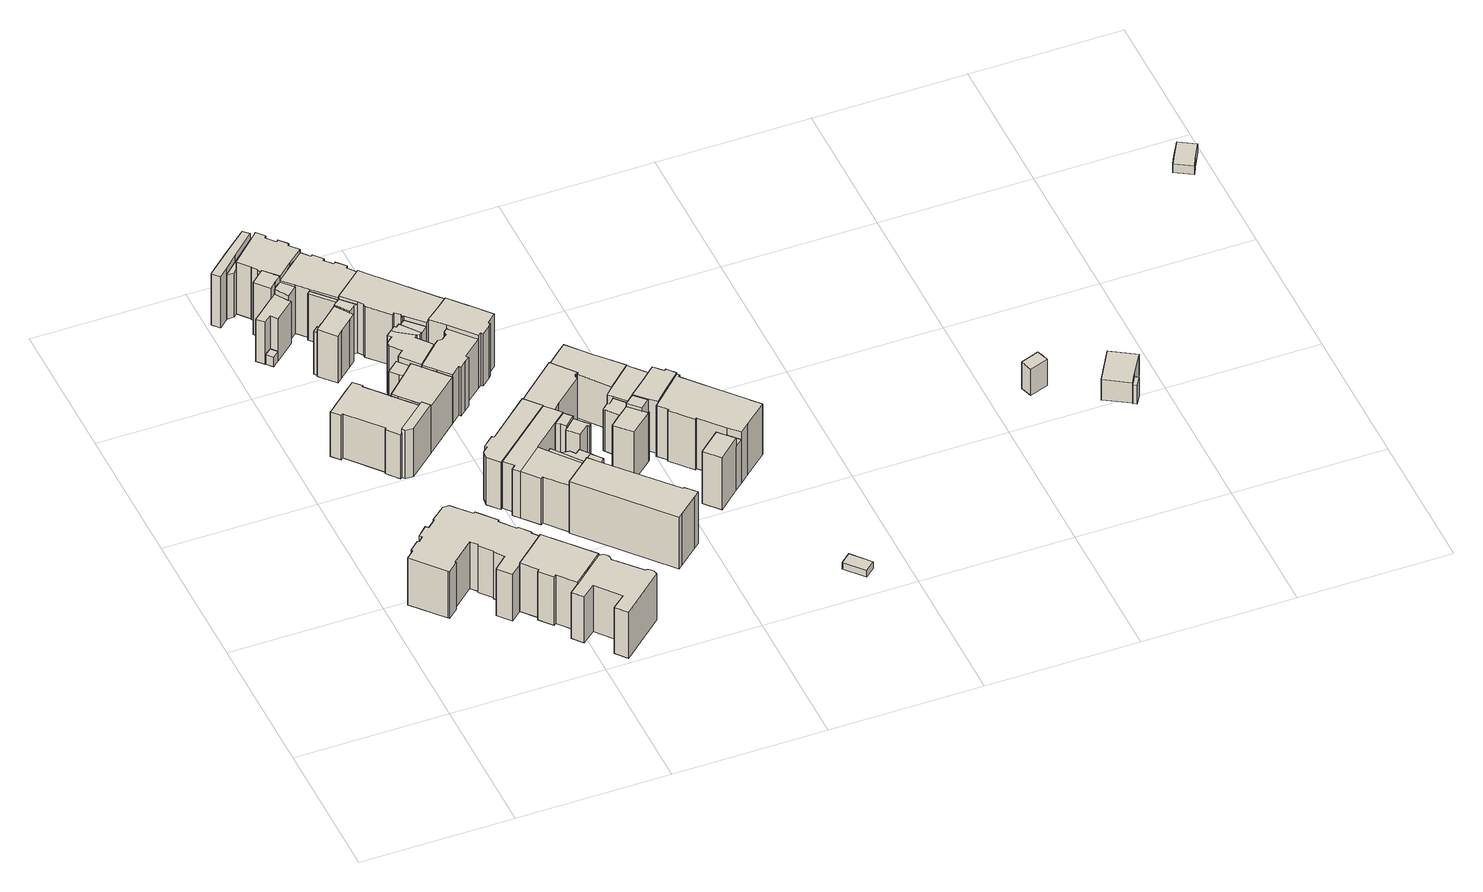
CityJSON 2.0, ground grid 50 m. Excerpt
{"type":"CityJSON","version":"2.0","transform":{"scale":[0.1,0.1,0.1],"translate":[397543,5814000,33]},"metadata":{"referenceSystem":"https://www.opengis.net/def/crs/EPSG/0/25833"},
"CityObjects":{
"building1":{"type":"Building","attributes":{"Gemeindeschluessel":"11000009","BezugspunktDach":"2200","function":"31001_1010","measuredHeight":18.51,"storeysAboveGround":4},"address":[{"country":"Germany","locality":"Berlin","thoroughfareNumber":"9","thoroughfareName":"Rodelbergweg"},{"country":"Germany","locality":"Berlin","thoroughfareNumber":"7","thoroughfareName":"Scheiblerstraße"}],"geometry":[{"type":"Solid","lod":"1","boundaries":[[[[0,1,2,3,4,5,6,7,8,9,10,11,12,13,14,15,16,17,18,19,20,21,22,23,24,25,26,27,28,29,30,31,32,33,34]],[[35,36,37,38,39,40,41,42,43,44,45,46,47,48,49,50,51,52,53,54,55,56,57,58,59,60,61,62,63,64,65,66,67,68,69]],[[35,69,34,33]],[[36,35,33,32]],[[37,36,32,31]],[[38,37,31,30]],[[39,38,30,29]],[[40,39,29,28]],[[41,40,28,27]],[[42,41,27,26]],[[43,42,26,25]],[[44,43,25,24]],[[45,44,24,23]],[[46,45,23,22]],[[47,46,22,21]],[[48,47,21,20]],[[49,48,20,19]],[[50,49,19,18]],[[51,50,18,17]],[[52,51,17,16]],[[53,52,16,15]],[[54,53,15,14]],[[55,54,14,13]],[[56,55,13,12]],[[57,56,12,11]],[[58,57,11,10]],[[59,58,10,9]],[[60,59,9,8]],[[61,60,8,7]],[[62,61,7,6]],[[63,62,6,5]],[[64,63,5,4]],[[65,64,4,3]],[[66,65,3,2]],[[67,66,2,1]],[[68,67,1,0]],[[69,68,0,34]]]]}]},
"building2":{"type":"Building","attributes":{"Gemeindeschluessel":"11000009","BezugspunktDach":"2200","function":"31001_1010","measuredHeight":20.19,"storeysAboveGround":4},"address":[{"country":"Germany","locality":"Berlin","thoroughfareNumber":"8","thoroughfareName":"Scheiblerstraße"}],"geometry":[{"type":"Solid","lod":"1","boundaries":[[[[70,71,72,73,74,75,76,77,78,79]],[[80,55,81,82,83,84,85,86,87,56]],[[80,56,79,78]],[[55,80,78,77]],[[81,55,77,76]],[[82,81,76,75]],[[83,82,75,74]],[[84,83,74,73]],[[85,84,73,72]],[[86,85,72,71]],[[87,86,71,70]],[[56,87,70,79]]]]}]},
"building3":{"type":"Building","attributes":{"Gemeindeschluessel":"11000009","BezugspunktDach":"2200","function":"31001_1010","measuredHeight":18.24,"storeysAboveGround":4},"address":[{"country":"Germany","locality":"Berlin","thoroughfareNumber":"9","thoroughfareName":"Scheiblerstraße"}],"geometry":[{"type":"Solid","lod":"1","boundaries":[[[[88,89,90,91,92,93,94,95,96,97,98,99,100,101,102,103,104,105,106,107,108,109,110,111,112,113]],[[114,115,116,117,118,119,120,121,122,123,124,125,126,127,128,129,130,131,132,133,134,135,136,137,138,139]],[[114,139,113,112]],[[115,114,112,111]],[[116,115,111,110]],[[117,116,110,109]],[[118,117,109,108]],[[119,118,108,107]],[[120,119,107,106]],[[121,120,106,105]],[[122,121,105,104]],[[123,122,104,103]],[[124,123,103,102]],[[125,124,102,101]],[[126,125,101,100]],[[127,126,100,99]],[[128,127,99,98]],[[129,128,98,97]],[[130,129,97,96]],[[131,130,96,95]],[[132,131,95,94]],[[133,132,94,93]],[[134,133,93,92]],[[135,134,92,91]],[[136,135,91,90]],[[137,136,90,89]],[[138,137,89,88]],[[139,138,88,113]]]]}]},
"building4":{"type":"Building","attributes":{"Gemeindeschluessel":"11000009","function":"31001_1010"},"address":[{"country":"Germany","locality":"Berlin","thoroughfareNumber":"8","thoroughfareName":"Rodelbergweg"},{"country":"Germany","locality":"Berlin","thoroughfareNumber":"23","thoroughfareName":"Scheiblerstraße"}],"children":["building4-1","building4-2","building4-3","building4-4"]},
"building4-1":{"type":"BuildingPart","attributes":{"BezugspunktDach":"2200","measuredHeight":19.41,"storeysAboveGround":4},"parents":["building4"],"geometry":[{"type":"MultiSurface","lod":"1","boundaries":[[[140,141,142,143,144,145,146,147,148,149,150,151,152,153,154,155,156,157]],[[158,159,160,161,162,163,164,165,166,167,168,169,170,171,172,173,174,175]],[[158,175,157,156]],[[159,158,156,155]],[[160,159,155,154]],[[161,160,154,153]],[[162,161,153,152]],[[163,162,152,151]],[[164,163,151,150]],[[165,164,150,149]],[[170,169,145,144]],[[171,170,144,143]],[[172,171,143,142]],[[173,172,142,141]],[[174,173,141,140]],[[175,174,140,157]],[[166,176,177,148]],[[165,149,177,176]],[[167,166,148,147]],[[168,178,167,147,146]],[[169,168,146,145]]]}]},
"building4-2":{"type":"BuildingPart","attributes":{"BezugspunktDach":"2200","measuredHeight":19.06,"storeysAboveGround":4},"parents":["building4"],"geometry":[{"type":"MultiSurface","lod":"1","boundaries":[[[179,180,181,182,183]],[[166,184,185,186,169]],[[187,188,189,190,191,189,188,192,182,181]],[[185,184,181,180]],[[186,185,180,179]],[[169,186,179,183]],[[167,147,148,166]],[[147,167,168,146]],[[169,193,145,146,194,168,195]],[[184,190,189,188,187]],[[166,148,192,188,189,191]]]}]},
"building4-3":{"type":"BuildingPart","attributes":{"BezugspunktDach":"2200","measuredHeight":19.38,"storeysAboveGround":4},"parents":["building4"],"geometry":[{"type":"MultiSurface","lod":"1","boundaries":[[[196,188,187,197,198,199,200,201,202]],[[203,204,205,206,207,184,189,176,165]],[[203,165,202,201]],[[208,209,203,201,200]],[[205,204,200,199]],[[206,205,199,198]],[[207,206,198,197]],[[184,207,197,187]],[[177,148,192,196]],[[176,210,166]],[[149,177,176,196,202]],[[204,203,209,208]],[[189,184,187,188]],[[176,166,148,177]],[[166,210,189,188,192,148]],[[165,176,177,149]]]}]},
"building4-4":{"type":"BuildingPart","attributes":{"BezugspunktDach":"2200","measuredHeight":17.21,"storeysAboveGround":4},"parents":["building4"],"geometry":[{"type":"Solid","lod":"1","boundaries":[[[[211,209,208,212,213,214]],[[215,216,204,203,217,218]],[[215,218,214,213]],[[216,215,213,212]],[[204,216,212,208]],[[217,203,209,211]],[[218,217,211,214]],[[203,204,208,209]]]]}]},
"building5":{"type":"Building","attributes":{"Gemeindeschluessel":"11000009","BezugspunktDach":"2200","function":"31001_2000","measuredHeight":16.83,"storeysAboveGround":1},"address":[{"country":"Germany","locality":"Berlin","thoroughfareNumber":"256 (1)","thoroughfareName":"Köpenicker Landstraße"}],"geometry":[{"type":"Solid","lod":"1","boundaries":[[[[219,220,221,222]],[[223,224,225,226]],[[223,226,222,221]],[[224,223,221,220]],[[225,224,220,219]],[[226,225,219,222]]]]}]},
"building6":{"type":"Building","attributes":{"Gemeindeschluessel":"11000009","function":"31001_1010"},"address":[{"country":"Germany","locality":"Berlin","thoroughfareNumber":"254","thoroughfareName":"Köpenicker Landstraße"}],"children":["building6-1","building6-2","building6-3","building6-4"]},
"building6-1":{"type":"BuildingPart","attributes":{"BezugspunktDach":"2200","measuredHeight":21.38,"storeysAboveGround":5},"parents":["building6"],"geometry":[{"type":"MultiSurface","lod":"1","boundaries":[[[227,228,229,230,231,232,233,234,235,236,237,238,239,240,241,242,243,244,245]],[[246,247,248,249,250,251,252,253,254,255,256,257,258,259,260,261,262,263,264]],[[265,266,264,245,244]],[[267,268,265,246,244,243]],[[248,247,243,242]],[[249,248,242,241]],[[250,249,241,240]],[[251,250,240,239]],[[252,251,239,238]],[[253,252,238,237]],[[254,253,237,236]],[[255,254,236,235]],[[256,255,235,234]],[[257,256,234,233]],[[260,259,231,230]],[[261,260,230,229]],[[262,261,229,228]],[[263,262,228,227]],[[266,269,263,227,245]],[[246,264,266,265]],[[247,246,265,268,267]],[[258,270,257,233,232]],[[259,258,232,231]],[[264,263,269,266]]]}]},
"building6-2":{"type":"BuildingPart","attributes":{"BezugspunktDach":"2200","measuredHeight":21.87,"storeysAboveGround":5},"parents":["building6"],"geometry":[{"type":"MultiSurface","lod":"1","boundaries":[[[271,272,273,274,275,276]],[[259,258,257,277,278,279]],[[259,279,276,275]],[[232,231,275,274]],[[257,233,232,274,273]],[[277,257,273,272]],[[278,277,272,271]],[[279,278,271,276]],[[258,259,231,232]],[[258,232,233,257]]]}]},
"building6-3":{"type":"BuildingPart","attributes":{"BezugspunktDach":"2200","measuredHeight":17.58,"storeysAboveGround":5},"parents":["building6"],"geometry":[{"type":"MultiSurface","lod":"1","boundaries":[[[280,269,266,268,281,282]],[[283,247,264,263,284,285]],[[247,283,281,268]],[[284,263,269,280]],[[285,284,280,282]],[[283,286,287,281]],[[285,282,287,288,286]],[[264,246,265,266]],[[247,268,265,246]],[[263,264,266,269]]]}]},
"building6-4":{"type":"BuildingPart","attributes":{"BezugspunktDach":"2200","measuredHeight":22.82,"storeysAboveGround":5},"parents":["building6"],"geometry":[{"type":"MultiSurface","lod":"1","boundaries":[[[289,290,291,292,293,294,295,296]],[[297,298,299,283,286,285,300,301]],[[297,301,296,295]],[[298,297,295,294]],[[299,298,294,293]],[[283,299,293,292]],[[287,281,292,291]],[[285,282,287,286,291,290]],[[300,285,290,289]],[[301,300,289,296]],[[286,283,281,287]],[[302,286,287,282,285]]]}]},
"building7":{"type":"Building","attributes":{"Gemeindeschluessel":"11000009","function":"31001_1010"},"address":[{"country":"Germany","locality":"Berlin","thoroughfareNumber":"256","thoroughfareName":"Köpenicker Landstraße"}],"children":["building7-1","building7-2","building7-3","building7-4","building7-5"]},
"building7-1":{"type":"BuildingPart","attributes":{"BezugspunktDach":"2200","measuredHeight":20.63,"storeysAboveGround":5},"parents":["building7"],"geometry":[{"type":"MultiSurface","lod":"1","boundaries":[[[303,304,305,306,307,308,309,310,311,312,313,314,315,316,317,318,319,320]],[[321,322,323,324,325,326,327,328,329,330,331,332,333,334,335,336,337,338]],[[321,338,320,319]],[[322,321,319,318]],[[323,322,318,317]],[[324,323,317,316]],[[325,324,316,315]],[[326,325,315,314]],[[327,326,314,313]],[[328,327,313,312]],[[329,328,312,311]],[[330,329,311,310]],[[331,330,310,309]],[[332,331,309,308]],[[333,332,308,307]],[[334,333,307,306]],[[335,334,306,305]],[[339,340,335,305,304]],[[341,337,336,304,303]],[[342,343,341,344,303,320]],[[336,335,340,339]],[[344,337,341]],[[338,342,343]]]}]},
"building7-2":{"type":"BuildingPart","attributes":{"BezugspunktDach":"2200","measuredHeight":18.55,"storeysAboveGround":5},"parents":["building7"],"geometry":[{"type":"Solid","lod":"1","boundaries":[[[[345,340,339,346]],[[336,335,347,348]],[[336,348,346,339]],[[347,335,340,345]],[[348,347,345,346]],[[335,336,339,340]]]]}]},
"building7-3":{"type":"BuildingPart","attributes":{"BezugspunktDach":"2200","measuredHeight":18.55,"storeysAboveGround":5},"parents":["building7"],"geometry":[{"type":"MultiSurface","lod":"1","boundaries":[[[349,341,343,350]],[[338,337,351,352]],[[338,352,350,343]],[[351,337,341,349]],[[352,353,354,349,350]],[[338,355,343,341,337]],[[351,354,353,352]]]}]},
"building7-4":{"type":"BuildingPart","attributes":{"BezugspunktDach":"2200","measuredHeight":16.77,"storeysAboveGround":5},"parents":["building7"],"geometry":[{"type":"MultiSurface","lod":"1","boundaries":[[[356,357,358,359,354,353,360,361]],[[362,352,351,363,364,365,366,367]],[[362,367,361,360]],[[352,362,360,353]],[[363,351,354,359]],[[364,363,359,358]],[[365,364,358,357],[368,369,370,371]],[[372,370,369,373,366,365,357,356]],[[367,366,356,361]],[[352,353,354,351]],[[370,369,368,371]],[[373,369,370,372]]]}]},
"building7-5":{"type":"BuildingPart","attributes":{"BezugspunktDach":"2200","measuredHeight":3.74,"storeysAboveGround":5},"parents":["building7"],"geometry":[{"type":"Solid","lod":"1","boundaries":[[[[374,371,370,372]],[[369,368,375,373]],[[375,368,371,374]],[[373,375,374,372]],[[373,372,370,369]],[[369,370,371,368]]]]}]},
"building8":{"type":"Building","attributes":{"Gemeindeschluessel":"11000009","function":"31001_1010"},"address":[{"country":"Germany","locality":"Berlin","thoroughfareNumber":"7","thoroughfareName":"Rodelbergweg"},{"country":"Germany","locality":"Berlin","thoroughfareNumber":"22","thoroughfareName":"Scheiblerstraße"}],"children":["building8-1","building8-2","building8-3","building8-4","building8-5","building8-6","building8-7"]},
"building8-1":{"type":"BuildingPart","attributes":{"BezugspunktDach":"2200","measuredHeight":18.72,"storeysAboveGround":4},"parents":["building8"],"geometry":[{"type":"MultiSurface","lod":"1","boundaries":[[[376,377,378,379,380,381,382,383,384,385]],[[386,387,388,389,390,391,392,393,394,395]],[[386,395,385,384]],[[387,386,384,383]],[[388,387,383,382]],[[389,388,382,381]],[[390,389,381,380]],[[391,390,380,379]],[[392,391,379,378]],[[393,396,397,378,377]],[[394,393,377,376]],[[395,394,376,385]],[[392,397,396,393]]]}]},
"building8-2":{"type":"BuildingPart","attributes":{"BezugspunktDach":"2200","measuredHeight":18.16,"storeysAboveGround":4},"parents":["building8"],"geometry":[{"type":"MultiSurface","lod":"1","boundaries":[[[398,399,400,401,402]],[[403,404,405,406,407]],[[403,407,402,401]],[[404,403,401,400]],[[405,408,409,400,399]],[[406,405,399,398]],[[409,408,405,404]],[[407,406,398,402,410]]]}]},
"building8-3":{"type":"BuildingPart","attributes":{"BezugspunktDach":"2200","measuredHeight":19.17,"storeysAboveGround":4},"parents":["building8"],"geometry":[{"type":"MultiSurface","lod":"1","boundaries":[[[411,412,413,414,415]],[[416,417,418,419,420]],[[417,416,414,413]],[[421,422,423,413,412]],[[419,418,412,411]],[[420,419,411,415]],[[424,420,415,414,416]],[[418,425,422,421]],[[417,423,422,425]]]}]},
"building8-4":{"type":"BuildingPart","attributes":{"BezugspunktDach":"2200","measuredHeight":18.78,"storeysAboveGround":4},"parents":["building8"],"geometry":[{"type":"MultiSurface","lod":"1","boundaries":[[[426,427,428,429,430,423,422,421,431]],[[418,425,417,432,433,434,435,436,437]],[[418,437,431,421]],[[432,417,423,430]],[[433,432,430,429]],[[434,433,429,428]],[[435,434,428,427]],[[436,435,427,426]],[[437,436,426,431]],[[425,418,421,422]],[[417,425,422,423,438]]]}]},
"building8-5":{"type":"BuildingPart","attributes":{"BezugspunktDach":"2200","measuredHeight":17.79,"storeysAboveGround":4},"parents":["building8"],"geometry":[{"type":"MultiSurface","lod":"1","boundaries":[[[408,439,440,441,442,443,409]],[[444,445,446,447,448,405,404]],[[444,404,409,443]],[[445,444,443,442]],[[446,445,442,441]],[[447,446,441,440]],[[448,447,440,439]],[[405,448,439,408]],[[405,408,409,404,449]]]}]},
"building8-6":{"type":"BuildingPart","attributes":{"BezugspunktDach":"2200","measuredHeight":18.52,"storeysAboveGround":4},"parents":["building8"],"geometry":[{"type":"MultiSurface","lod":"1","boundaries":[[[450,451,452,453,454,455,456,457,397,396]],[[392,458,416,420,459,460,461,462,463,393]],[[458,392,397,457]],[[416,458,457,456]],[[415,414,416,456,455]],[[459,420,455,454]],[[459,454,464]],[[461,460,453,452]],[[462,461,452,451]],[[463,462,451,450]],[[393,463,450,396]],[[392,393,396,397]],[[420,416,414,415]]]}]},
"building8-7":{"type":"BuildingPart","attributes":{"BezugspunktDach":"2200","measuredHeight":18.38,"storeysAboveGround":4},"parents":["building8"],"geometry":[{"type":"MultiSurface","lod":"1","boundaries":[[[465,466,467,468,469,470,471]],[[459,407,406,472,473,474,460]],[[407,459,470,469]],[[475,398,402,407,469,468]],[[472,406,468,467]],[[473,472,467,466]],[[474,473,466,465]],[[460,474,465,471]],[[406,407,402,398,475]]]}]},
"building9":{"type":"Building","attributes":{"Gemeindeschluessel":"11000009","function":"31001_1010"},"address":[{"country":"Germany","locality":"Berlin","thoroughfareNumber":"260, 262","thoroughfareName":"Köpenicker Landstraße"},{"country":"Germany","locality":"Berlin","thoroughfareNumber":"6","thoroughfareName":"Rodelbergweg"}],"children":["building9-1","building9-2","building9-3","building9-4","building9-5","building9-6","building9-7","building9-8","building9-9"]},
"building9-1":{"type":"BuildingPart","attributes":{"BezugspunktDach":"2200","measuredHeight":21.81,"storeysAboveGround":5},"parents":["building9"],"geometry":[{"type":"MultiSurface","lod":"1","boundaries":[[[476,477,478,479,480,481,482,483,484,485,486,487,488,489,490,491]],[[492,493,494,495,496,497,498,499,500,501,502,503,504,505,506,507]],[[492,507,491,490]],[[493,492,490,489]],[[494,493,489,488]],[[508,509,494,488,487]],[[498,497,485,484]],[[499,510,511,498,484,483]],[[500,512,510,483,482]],[[501,500,482,481]],[[502,501,481,480]],[[503,502,480,479]],[[504,503,479,478]],[[505,504,478,477]],[[506,505,477,476]],[[507,513,514,476,491]],[[495,494,509,508]],[[496,515,516,486]],[[495,487,516,515]],[[497,496,517,486,485]],[[498,511,510,499]],[[499,510,512,500]],[[506,514,513,507,518]]]}]},
"building9-2":{"type":"BuildingPart","attributes":{"BezugspunktDach":"2200","measuredHeight":19.5,"storeysAboveGround":5},"parents":["building9"],"geometry":[{"type":"MultiSurface","lod":"1","boundaries":[[[519,520,521,522,523,524,525,526,527]],[[528,529,530,531,532,533,534,535,536]],[[528,536,527,526]],[[529,528,526,525]],[[530,529,525,524]],[[537,538,539,524,523]],[[532,531,523,522]],[[533,532,522,521]],[[534,533,521,520]],[[531,530,539,538,537]],[[520,519,535,534]],[[536,535,519,527]]]}]},
"building9-3":{"type":"BuildingPart","attributes":{"BezugspunktDach":"2200","measuredHeight":18.52,"storeysAboveGround":5},"parents":["building9"],"geometry":[{"type":"MultiSurface","lod":"1","boundaries":[[[538,540,511,510,512,539]],[[500,499,498,541,531,530]],[[500,530,539,512]],[[541,498,511,540]],[[531,541,540,538]],[[499,500,512,510,542]],[[498,499,510,511]],[[530,531,538,539]]]}]},
"building9-4":{"type":"BuildingPart","attributes":{"BezugspunktDach":"2200","measuredHeight":19.45,"storeysAboveGround":5},"parents":["building9"],"geometry":[{"type":"Solid","lod":"1","boundaries":[[[[543,544,545,546,547,548,549,550,551,552,553,554]],[[555,556,557,558,559,560,561,562,563,564,565,566]],[[555,566,554,553]],[[556,555,553,552]],[[557,556,552,551]],[[558,557,551,550]],[[559,558,550,549]],[[560,559,549,548]],[[562,561,547,546]],[[563,562,546,545]],[[564,563,545,544]],[[565,564,544,543]],[[566,565,543,554]],[[548,547,561,560]]]]}]},
"building9-5":{"type":"BuildingPart","attributes":{"BezugspunktDach":"2200","measuredHeight":19.27,"storeysAboveGround":5},"parents":["building9"],"geometry":[{"type":"MultiSurface","lod":"1","boundaries":[[[567,568,569,570,509]],[[571,572,573,574,494]],[[571,494,509,570]],[[572,571,570,569]],[[573,572,569,568]],[[574,573,568,567,575]],[[494,576,495,508,509]],[[574,567,508,495]]]}]},
"building9-6":{"type":"BuildingPart","attributes":{"BezugspunktDach":"2200","measuredHeight":19.5,"storeysAboveGround":5},"parents":["building9"],"geometry":[{"type":"MultiSurface","lod":"1","boundaries":[[[577,578,579,580,581,520,519,527,582,583,584,585]],[[586,587,588,536,535,534,589,590,591,592,593,594]],[[586,594,585,584]],[[587,586,584,583]],[[588,587,583,582]],[[536,588,582,527]],[[589,534,520,581]],[[590,589,581,580]],[[595,596,580,579]],[[592,591,579,578]],[[593,592,578,577]],[[594,593,577,585]],[[535,536,527,519]],[[519,520,534,535]],[[591,590,596,595]]]}]},
"building9-7":{"type":"BuildingPart","attributes":{"BezugspunktDach":"2200","measuredHeight":19.06,"storeysAboveGround":5},"parents":["building9"],"geometry":[{"type":"MultiSurface","lod":"1","boundaries":[[[597,598,599,514,513,600,601]],[[602,507,506,603,604,561,560]],[[602,560,601,600]],[[507,602,600,513]],[[603,506,514,599]],[[604,603,599,598]],[[561,604,598,597]],[[548,547,561,597,601]],[[507,605,513,514,506]],[[606,560,561,547,548]]]}]},
"building9-8":{"type":"BuildingPart","attributes":{"BezugspunktDach":"2200","measuredHeight":24.84,"storeysAboveGround":5},"parents":["building9"],"geometry":[{"type":"MultiSurface","lod":"1","boundaries":[[[607,608,609,610,611,612,613,614,615,616,617,618,619]],[[515,495,574,573,620,621,622,623,624,625,626,627,497]],[[516,486,496,515,497,619,618]],[[487,516,618,617]],[[567,508,495,617,616]],[[573,568,567,616,615]],[[620,573,615,614]],[[621,620,614,613]],[[622,621,613,612]],[[623,622,612,611]],[[624,623,611,610]],[[625,624,610,609]],[[626,625,609,608]],[[627,628,629,630,631,626,608,607]],[[497,627,607,619]],[[515,496,486,516]],[[495,632,515,516,487]],[[574,495,508,567]],[[574,567,568,573]],[[631,630,629,628,627]]]}]},
"building9-9":{"type":"BuildingPart","attributes":{"BezugspunktDach":"2200","measuredHeight":23.01,"storeysAboveGround":5},"parents":["building9"],"geometry":[{"type":"Solid","lod":"1","boundaries":[[[[633,634,635,636,637,638,639,640,641,629,628,642,643,644,645,596,595]],[[590,646,647,648,649,627,630,650,626,651,652,653,654,655,656,657,591]],[[646,590,596,645]],[[647,646,645,644]],[[648,647,644,643]],[[649,648,643,642]],[[627,649,642,628]],[[650,630,629,641]],[[626,650,641,640]],[[651,626,640,639]],[[652,651,639,638]],[[653,652,638,637]],[[654,653,637,636]],[[655,654,636,635]],[[656,655,635,634]],[[657,656,634,633]],[[591,657,633,595]],[[595,596,590,591]],[[630,627,628,629]]]]}]},
"building10":{"type":"Building","attributes":{"Gemeindeschluessel":"11000009","function":"31001_1010"},"address":[{"country":"Germany","locality":"Berlin","thoroughfareNumber":"20, 21","thoroughfareName":"Scheiblerstraße"}],"children":["building10-1","building10-2"]},
"building10-1":{"type":"BuildingPart","attributes":{"BezugspunktDach":"2200","measuredHeight":20.93,"storeysAboveGround":4},"parents":["building10"],"geometry":[{"type":"MultiSurface","lod":"1","boundaries":[[[658,659,660,661,662,663,664,665,666,667,668]],[[669,670,671,672,673,674,675,676,677,678,679]],[[669,679,668,667]],[[670,669,667,666]],[[671,670,666,665]],[[672,680,681,682,665,664]],[[673,672,664,663]],[[674,673,663,662]],[[675,674,662,661]],[[676,675,661,660]],[[677,676,660,659]],[[678,677,659,658]],[[679,678,658,668]],[[671,682,681,680,672]]]}]},
"building10-2":{"type":"BuildingPart","attributes":{"BezugspunktDach":"2200","measuredHeight":20.09,"storeysAboveGround":4},"parents":["building10"],"geometry":[{"type":"Solid","lod":"1","boundaries":[[[[680,683,684,681]],[[685,686,672,671]],[[685,671,681,684]],[[686,685,684,683]],[[672,686,683,680]],[[671,672,680,681]]]]}]},
"building11":{"type":"Building","attributes":{"Gemeindeschluessel":"11000009","function":"31001_1010"},"address":[{"country":"Germany","locality":"Berlin","thoroughfareNumber":"264","thoroughfareName":"Köpenicker Landstraße"},{"country":"Germany","locality":"Berlin","thoroughfareNumber":"5","thoroughfareName":"Rodelbergweg"}],"children":["building11-1","building11-2"]},
"building11-1":{"type":"BuildingPart","attributes":{"BezugspunktDach":"2200","measuredHeight":18.76,"storeysAboveGround":4},"parents":["building11"],"geometry":[{"type":"MultiSurface","lod":"1","boundaries":[[[687,688,689,690,691,692,693,694,695]],[[696,697,698,699,700,701,702,703,704]],[[696,704,695,694]],[[697,696,694,693]],[[698,697,693,692]],[[699,698,692,691]],[[700,699,691,690]],[[701,700,690,689]],[[702,701,689,688]],[[703,702,688,687]],[[705,704,703,687,695]]]}]},
"building11-2":{"type":"BuildingPart","attributes":{"BezugspunktDach":"2200","measuredHeight":18.06,"storeysAboveGround":4},"parents":["building11"],"geometry":[{"type":"MultiSurface","lod":"1","boundaries":[[[706,707,708,709,710,711,712,713,714,715,716,717,718,719,720]],[[721,722,704,703,723,724,725,726,727,728,729,730,731,732,733]],[[721,733,720,719]],[[722,721,719,718]],[[704,722,718,717]],[[687,695,717,716]],[[723,703,716,715]],[[724,723,715,714]],[[725,724,714,713]],[[726,725,713,712]],[[727,726,712,711]],[[728,727,711,710]],[[729,728,710,709]],[[730,729,709,708]],[[731,730,708,707]],[[732,731,707,706]],[[733,732,706,720]],[[703,734,704,695,687]]]}]},
"building12":{"type":"Building","attributes":{"Gemeindeschluessel":"11000009","function":"31001_1010"},"address":[{"country":"Germany","locality":"Berlin","thoroughfareNumber":"264A","thoroughfareName":"Köpenicker Landstraße"}],"children":["building12-1","building12-2"]},
"building12-1":{"type":"BuildingPart","attributes":{"BezugspunktDach":"2200","measuredHeight":18.69,"storeysAboveGround":4},"parents":["building12"],"geometry":[{"type":"MultiSurface","lod":"1","boundaries":[[[735,736,737,738,739,740,741,742,743,744,745,746]],[[747,748,749,750,751,752,753,754,755,756,757,758]],[[747,758,746,745]],[[748,747,745,744]],[[749,748,744,743]],[[750,749,743,742]],[[751,750,742,741]],[[752,751,741,740]],[[753,752,740,739]],[[754,753,739,738]],[[755,754,738,737]],[[756,755,737,736]],[[757,759,760,736,735]],[[758,757,735,746]],[[756,760,759,757]]]}]},
"building12-2":{"type":"BuildingPart","attributes":{"BezugspunktDach":"2200","measuredHeight":18.63,"storeysAboveGround":4},"parents":["building12"],"geometry":[{"type":"Solid","lod":"1","boundaries":[[[[761,762,763,760,759,764,765,766]],[[767,768,757,756,769,770,771,772]],[[767,772,766,765]],[[768,767,765,764]],[[757,768,764,759]],[[769,756,760,763]],[[770,769,763,762]],[[771,770,762,761]],[[772,771,761,766]],[[756,757,759,760]]]]}]},
"building13":{"type":"Building","attributes":{"Gemeindeschluessel":"11000009","function":"31001_1010"},"address":[{"country":"Germany","locality":"Berlin","thoroughfareNumber":"266, 268","thoroughfareName":"Köpenicker Landstraße"}],"children":["building13-1","building13-2","building13-3","building13-4","building13-5","building13-6","building13-7"]},
"building13-1":{"type":"BuildingPart","attributes":{"BezugspunktDach":"2200","measuredHeight":23.83,"storeysAboveGround":4},"parents":["building13"],"geometry":[{"type":"MultiSurface","lod":"1","boundaries":[[[773,774,775,776,777,778,779,780,781,782,783,784,785,786,787,788,789]],[[790,791,792,793,794,795,796,797,798,799,800,801,802,803,804,805,806]],[[790,806,789,788]],[[791,807,808]],[[793,792,786,785]],[[794,793,785,784]],[[795,794,784,783]],[[809,810,811,783,782]],[[797,796,782,781]],[[798,797,781,780]],[[799,798,780,779]],[[800,799,779,778]],[[812,813,800,778,777]],[[802,801,777,776]],[[803,802,776,775]],[[804,803,775,774]],[[805,804,774,773]],[[806,805,773,789]],[[791,790,788,787]],[[792,808,807,814,786]],[[815,787,814,807,791]],[[816,796,795,811,810,809]],[[801,800,813,812]]]}]},
"building13-2":{"type":"BuildingPart","attributes":{"BezugspunktDach":"2200","measuredHeight":23.26,"storeysAboveGround":4},"parents":["building13"],"geometry":[{"type":"MultiSurface","lod":"1","boundaries":[[[817,818,819,820,821,822,823,824,825,826,827]],[[828,829,830,831,832,833,792,807,790,834,835]],[[828,835,827,826]],[[829,828,826,825]],[[830,829,825,824]],[[831,830,824,823]],[[832,831,823,822]],[[833,832,822,821]],[[792,833,821,820]],[[814,786,820,819]],[[836,788,787,814,819,818]],[[834,790,818,817]],[[837,838,834,817,827]],[[807,792,786,814]],[[790,791,787,788,836]],[[807,814,787,791]],[[839,835,834,838,837]]]}]},
"building13-3":{"type":"BuildingPart","attributes":{"BezugspunktDach":"2200","measuredHeight":20.29,"storeysAboveGround":4},"parents":["building13"],"geometry":[{"type":"MultiSurface","lod":"1","boundaries":[[[840,838,837,841]],[[835,834,842,843]],[[835,843,841,837]],[[842,834,838,840]],[[844,845,846,840,841]],[[834,835,837,838]],[[843,842,846,845,844]]]}]},
"building13-4":{"type":"BuildingPart","attributes":{"BezugspunktDach":"2200","measuredHeight":20.75,"storeysAboveGround":4},"parents":["building13"],"geometry":[{"type":"MultiSurface","lod":"1","boundaries":[[[847,848,849,850,846,845,851,852,853]],[[854,855,843,842,856,857,858,859,860]],[[854,860,853,852]],[[855,854,852,851]],[[843,855,851,845]],[[856,842,846,850]],[[857,856,850,849]],[[858,857,849,848]],[[859,858,848,847]],[[860,859,847,853]],[[861,842,843,845,846]]]}]},
"building13-5":{"type":"BuildingPart","attributes":{"BezugspunktDach":"2200","measuredHeight":17.16,"storeysAboveGround":4},"parents":["building13"],"geometry":[{"type":"Solid","lod":"1","boundaries":[[[[862,813,812,863]],[[801,800,864,865]],[[801,865,863,812]],[[864,800,813,862]],[[801,812,813,800]],[[864,862,863,865]]]]}]},
"building13-6":{"type":"BuildingPart","attributes":{"BezugspunktDach":"2200","measuredHeight":21.02,"storeysAboveGround":4},"parents":["building13"],"geometry":[{"type":"MultiSurface","lod":"1","boundaries":[[[866,867,868,869,870]],[[871,865,864,872,873]],[[871,873,870,869]],[[863,865,871,869,868]],[[864,862,863,865,868,867]],[[872,864,867,866]],[[873,872,866,870]],[[862,864,874,864,862,863]]]}]},
"building13-7":{"type":"BuildingPart","attributes":{"BezugspunktDach":"2200","measuredHeight":17.16,"storeysAboveGround":4},"parents":["building13"],"geometry":[{"type":"Solid","lod":"1","boundaries":[[[[809,875,876,877,878,810]],[[879,880,881,882,796,795]],[[879,795,810,878]],[[880,879,878,877]],[[881,880,877,876]],[[882,881,876,875]],[[796,882,875,809]],[[809,810,795,796]]]]}]},
"building14":{"type":"Building","attributes":{"Gemeindeschluessel":"11000009","BezugspunktDach":"2200","function":"31001_2000","measuredHeight":2.64,"storeysAboveGround":1},"address":[{"country":"Germany","locality":"Berlin","thoroughfareNumber":"2 (1)","thoroughfareName":"Güldenhofer Ufer"}],"geometry":[{"type":"Solid","lod":"1","boundaries":[[[[883,884,885,886]],[[887,888,889,890]],[[887,890,886,885]],[[888,887,885,884]],[[889,888,884,883]],[[890,889,883,886]]]]}]},
"building15":{"type":"Building","attributes":{"Gemeindeschluessel":"11000009","BezugspunktDach":"2200","function":"31001_2000","measuredHeight":13.04,"storeysAboveGround":2},"address":[{"country":"Germany","locality":"Berlin","thoroughfareNumber":"277 (1)","thoroughfareName":"Köpenicker Landstraße"}],"geometry":[{"type":"Solid","lod":"1","boundaries":[[[[891,892,893,894,895]],[[896,897,898,899,900]],[[896,900,895,894]],[[897,896,894,893]],[[898,897,893,892]],[[899,898,892,891]],[[900,899,891,895]]]]}]},
"building16":{"type":"Building","attributes":{"Gemeindeschluessel":"11000009","function":"31001_2000"},"address":[{"country":"Germany","locality":"Berlin","thoroughfareNumber":"277","thoroughfareName":"Köpenicker Landstraße"}],"children":["building16-1","building16-2"]},
"building16-1":{"type":"BuildingPart","attributes":{"BezugspunktDach":"2200","measuredHeight":8.6,"storeysAboveGround":2},"parents":["building16"],"geometry":[{"type":"MultiSurface","lod":"1","boundaries":[[[901,902,903,904,905]],[[906,907,908,909,910]],[[906,910,905,904]],[[907,906,904,903]],[[908,907,903,902]],[[911,912,902,901]],[[910,909,901,905]],[[909,908,912,911]]]}]},
"building16-2":{"type":"BuildingPart","attributes":{"BezugspunktDach":"2200","measuredHeight":7.41,"storeysAboveGround":2},"parents":["building16"],"geometry":[{"type":"MultiSurface","lod":"1","boundaries":[[[913,914,912,911]],[[915,916,917,918]],[[915,918,909,908,912]],[[916,915,912,914]],[[917,916,914,913]],[[918,917,913,911]],[[911,912,908,909]]]}]},
"building17":{"type":"Building","attributes":{"Gemeindeschluessel":"11000009","BezugspunktDach":"2200","function":"31001_2500","measuredHeight":3.43,"storeysAboveGround":1},"address":[{"country":"Germany","locality":"Berlin","thoroughfareNumber":"277 (2)","thoroughfareName":"Köpenicker Landstraße"}],"geometry":[{"type":"Solid","lod":"1","boundaries":[[[[919,920,921,922,923,924]],[[925,926,927,928,929,930]],[[925,930,924,923]],[[926,925,923,922]],[[927,926,922,921]],[[928,927,921,920]],[[929,928,920,919]],[[930,929,919,924]]]]}]}
},
"vertices":[
[155,374,207],[158,371,207],[192,401,207],[189,405,207],[263,470,207],[282,449,207],[280,443,207],[312,406,207],[311,401,207],[334,371,207],[289,330,207],[325,289,207],[360,320,207],[465,412,207],[445,435,207],[448,439,207],[420,473,207],[416,470,207],[375,520,207],[380,525,207],[329,584,207],[323,581,207],[270,640,207],[249,641,207],[202,602,207],[205,599,207],[177,574,207],[169,582,207],[136,552,207],[143,543,207],[127,528,207],[122,532,207],[91,504,207],[94,499,207],[67,475,207],[94,499,22],[91,504,22],[122,532,22],[127,528,22],[143,543,22],[136,552,22],[169,582,22],[177,574,22],[205,599,22],[202,602,22],[249,641,22],[270,640,22],[323,581,22],[329,584,22],[380,525,22],[375,520,22],[416,470,22],[420,473,22],[448,439,22],[445,435,22],[465,412,22],[360,320,22],[325,289,22],[289,330,22],[334,371,22],[311,401,22],[312,406,22],[280,443,22],[282,449,22],[263,470,22],[189,405,22],[192,401,22],[158,371,22],[155,374,22],[67,475,22],
[401,272,214],[395,265,214],[430,224,214],[437,230,214],[484,175,214],[537,222,214],[590,268,214],[465,412,214],[413,366,214],[360,320,214],[413,366,22],[590,268,22],[537,222,22],[484,175,22],[437,230,22],[430,224,22],[395,265,22],[401,272,22],
[480,115,207],[524,151,207],[587,75,207],[544,39,207],[574,2,207],[716,126,207],[716,131,207],[715,137,207],[714,142,207],[711,146,207],[707,150,207],[702,153,207],[697,155,207],[692,155,207],[617,237,207],[618,242,207],[618,248,207],[616,253,207],[614,258,207],[610,262,207],[606,265,207],[601,267,207],[595,268,207],[590,268,207],[484,175,207],[453,149,207],[484,175,25],[590,268,25],[595,268,25],[601,267,25],[606,265,25],[610,262,25],[614,258,25],[616,253,25],[618,248,25],[618,242,25],[617,237,25],[692,155,25],[697,155,25],[702,153,25],[707,150,25],[711,146,25],[714,142,25],[715,137,25],[716,131,25],[716,126,25],[574,2,25],[544,39,25],[587,75,25],[524,151,25],[480,115,25],[453,149,25],
[134,1136,199],[141,1142,199],[233,1035,199],[230,1030,199],[262,991,199],[268,996,199],[286,1012,199],[349,1067,199],[368,1083,199],[303,1158,199],[240,1230,199],[243,1234,199],[220,1259,199],[198,1240,199],[196,1238,199],[135,1185,199],[117,1169,199],[110,1163,199],[117,1169,24],[135,1185,24],[196,1238,24],[198,1240,24],[220,1259,24],[243,1234,24],[240,1230,24],[303,1158,24],[368,1083,24],[349,1067,24],[286,1012,24],[268,996,24],[262,991,24],[230,1030,24],[233,1035,24],[141,1142,24],[134,1136,24],[110,1163,24],[317,1141,24],[317,1141,199],[296,1021,24],
[275,988,215],[302,985,215],[388,1060,215],[368,1083,215],[268,996,215],[388,1060,24],[302,985,24],[275,988,24],[388,1060,207],[373,1077,207],[373,1077,24],[374,1076,24],[371,1080,24],[368,1083,207],[268,996,119],[286,1012,74],[282,1008,24],
[317,1141,207],[498,1157,207],[481,1176,207],[425,1241,207],[408,1260,207],[377,1229,207],[303,1158,207],[377,1229,24],[408,1260,24],[425,1241,24],[481,1176,24],[498,1157,24],[408,1260,196],[377,1229,196],[368,1082,24],
[361,1238,196],[381,1292,196],[377,1297,196],[339,1264,196],[377,1297,24],[381,1292,24],[361,1238,24],[339,1264,24],
[213,1505,192],[232,1522,192],[223,1532,192],[205,1516,192],[223,1532,24],[232,1522,24],[213,1505,24],[205,1516,24],
[98,1847,231],[130,1809,231],[128,1807,231],[142,1792,231],[146,1777,231],[151,1781,231],[191,1737,231],[241,1781,231],[292,1825,231],[265,1855,231],[271,1861,231],[247,1888,231],[242,1882,231],[216,1912,231],[222,1919,231],[200,1945,231],[195,1940,231],[145,1893,231],[97,1847,231],[145,1893,25],[195,1940,25],[200,1945,25],[222,1919,25],[216,1912,25],[242,1882,25],[247,1888,25],[271,1861,25],[265,1855,25],[292,1825,25],[241,1781,25],[191,1737,25],[151,1781,25],[146,1777,25],[142,1792,25],[128,1807,25],[130,1809,25],[98,1847,25],[97,1847,25],[145,1893,201],[97,1847,201],[195,1940,60],[195,1940,201],[98,1847,201],[158,1774,25],
[146,1698,233],[168,1718,233],[191,1737,233],[151,1781,233],[146,1777,233],[108,1743,233],[168,1718,25],[146,1698,25],[108,1743,25],
[86,1836,201],[185,1950,201],[62,1836,201],[185,1950,25],[86,1836,25],[62,1836,25],[108,1879,25],[108,1879,201],[108,1879,182],
[31,1807,227],[62,1836,227],[108,1879,227],[185,1950,227],[167,1968,227],[88,1900,227],[13,1834,227],[10,1831,227],[13,1834,25],[88,1900,25],[167,1968,25],[31,1807,25],[10,1831,25],[97,1868,25],
[224,1699,218],[255,1665,218],[319,1596,218],[340,1615,218],[394,1662,218],[415,1680,218],[391,1711,218],[397,1717,218],[371,1746,218],[365,1740,218],[341,1767,218],[347,1772,218],[321,1802,218],[316,1797,218],[292,1825,218],[268,1804,218],[214,1757,218],[190,1736,218],[214,1757,26],[268,1804,26],[292,1825,26],[316,1797,26],[321,1802,26],[347,1772,26],[341,1767,26],[365,1740,26],[371,1746,26],[397,1717,26],[391,1711,26],[415,1680,26],[394,1662,26],[340,1615,26],[319,1596,26],[255,1665,26],[224,1699,26],[190,1736,26],[255,1665,211],[319,1596,211],[224,1699,211],[190,1736,57],[190,1736,211],[224,1699,118],
[309,1588,211],[247,1658,211],[309,1588,26],[247,1658,26],
[190,1670,211],[163,1713,211],[190,1670,26],[163,1713,26],[163,1713,193],[190,1670,193],[190,1736,72],
[90,1608,193],[113,1627,193],[130,1607,193],[195,1662,193],[146,1698,193],[69,1631,193],[146,1698,26],[195,1662,26],[130,1607,26],[113,1627,26],[90,1608,26],[69,1631,26],[130,1607,27],[113,1627,27],[113,1627,64],[130,1607,64],[90,1608,64],[90,1608,27],
[108,1587,64],[108,1587,27],
[482,749,213],[487,754,213],[693,933,213],[648,984,213],[505,859,213],[500,865,213],[464,834,213],[470,828,213],[452,812,213],[450,786,213],[452,812,26],[470,828,26],[464,834,26],[500,865,26],[505,859,26],[648,984,26],[693,933,26],[487,754,26],[482,749,26],[450,786,26],[487,754,211],[693,933,211],
[708,651,208],[716,657,208],[660,731,208],[641,755,208],[631,745,208],[641,755,26],[660,731,26],[716,657,26],[708,651,26],[631,745,26],[716,657,204],[660,731,204],[631,745,110],
[711,843,208],[725,828,208],[758,860,208],[737,884,208],[697,850,208],[737,884,26],[758,860,26],[725,828,26],[711,843,26],[697,850,26],[725,828,199],[738,841,199],[758,860,199],[736,883,26],[738,841,26],
[750,787,199],[784,815,199],[790,809,199],[796,817,199],[792,821,199],[718,822,199],[792,821,26],[796,817,26],[790,809,26],[784,815,26],[750,787,26],[718,822,26],[758,860,87],
[735,673,204],[749,686,204],[720,722,204],[704,709,204],[691,726,204],[691,726,26],[704,709,26],[720,722,26],[749,686,26],[735,673,26],[670,717,26],
[514,723,211],[509,718,211],[502,713,211],[519,694,211],[609,773,211],[697,850,211],[737,884,211],[718,906,211],[718,906,26],[609,773,26],[519,694,26],[502,713,26],[509,718,26],[514,723,26],[609,773,167],
[565,642,210],[571,647,210],[628,582,210],[708,651,210],[631,745,210],[609,773,210],[519,694,210],[628,582,26],[571,647,26],[565,642,26],[708,651,171],
[361,1552,225],[373,1537,225],[374,1525,225],[434,1460,225],[441,1466,225],[456,1451,225],[456,1437,225],[463,1443,225],[514,1390,225],[521,1396,225],[559,1426,225],[604,1463,225],[437,1654,225],[415,1680,225],[367,1638,225],[319,1597,225],[367,1638,23],[415,1680,23],[437,1654,23],[604,1463,23],[559,1426,23],[521,1396,23],[514,1390,23],[463,1443,23],[456,1437,23],[456,1451,23],[441,1466,23],[434,1460,23],[374,1525,23],[373,1537,23],[361,1552,23],[319,1597,23],[604,1463,216],[437,1654,216],[463,1443,208],[514,1390,208],[456,1437,208],[319,1597,214],[361,1552,214],[563,1429,23],[563,1429,225],[559,1426,64],[340,1574,23],
[416,1395,218],[469,1358,218],[477,1353,218],[485,1362,218],[480,1368,218],[438,1422,218],[426,1412,218],[421,1418,218],[407,1406,218],[421,1418,23],[426,1412,23],[438,1422,23],[480,1368,23],[485,1362,23],[477,1353,23],[469,1358,23],[416,1395,23],[407,1406,23],[480,1368,129],[480,1368,208],[438,1422,208],
[489,1369,208],[489,1369,23],[463,1443,126],
[257,1451,209],[276,1469,209],[316,1504,209],[336,1522,209],[328,1533,209],[297,1578,209],[274,1558,209],[241,1529,209],[234,1523,209],[232,1522,209],[213,1505,209],[211,1503,209],[213,1505,23],[232,1522,23],[234,1523,23],[241,1529,23],[274,1558,23],[297,1578,23],[328,1533,23],[336,1522,23],[316,1504,23],[276,1469,23],[257,1451,23],[211,1503,23],
[654,1405,216],[655,1406,216],[660,1410,216],[443,1659,216],[443,1659,23],[660,1410,23],[655,1406,23],[654,1405,23],[654,1405,85],[525,1554,23],
[403,1312,218],[381,1292,218],[432,1233,218],[500,1299,218],[460,1348,218],[387,1389,218],[397,1378,218],[374,1358,218],[374,1344,218],[374,1358,23],[397,1378,23],[387,1389,23],[460,1348,23],[500,1299,23],[432,1233,23],[381,1292,23],[403,1312,23],[374,1344,23],[432,1233,216],[500,1299,216],
[328,1533,214],[346,1547,214],[347,1553,214],[309,1588,214],[297,1578,214],[309,1588,23],[347,1553,23],[346,1547,23],[319,1597,93],[297,1578,66],
[561,1351,230],[630,1272,230],[640,1280,230],[645,1274,230],[675,1300,230],[682,1307,230],[677,1313,230],[709,1341,230],[655,1406,230],[654,1405,230],[604,1463,230],[563,1429,230],[521,1396,230],[709,1341,23],[677,1313,23],[682,1307,23],[675,1300,23],[645,1274,23],[640,1280,23],[630,1272,23],[561,1351,23],[561,1351,216],[568,1343,216],[568,1343,23],[564,1347,23],[569,1435,23],
[465,1194,216],[498,1157,216],[529,1184,216],[534,1177,216],[555,1196,216],[572,1210,216],[566,1217,216],[630,1272,216],[630,1334,216],[549,1341,216],[550,1328,216],[530,1312,216],[517,1314,216],[517,1314,23],[530,1312,23],[550,1328,23],[549,1341,23],[630,1334,23],[566,1217,23],[572,1210,23],[555,1196,23],[534,1177,23],[529,1184,23],[498,1157,23],[465,1194,23],
[866,310,225],[880,323,225],[943,377,225],[961,393,225],[931,426,225],[927,424,225],[748,624,225],[717,659,225],[704,647,225],[641,593,225],[628,582,225],[641,593,21],[704,647,21],[717,659,21],[748,624,21],[927,424,21],[931,426,21],[961,393,21],[943,377,21],[880,323,21],[866,310,21],[628,582,21],[748,624,222],[717,659,222],[717,659,105],
[763,639,222],[735,673,222],[735,673,21],[763,639,21],
[844,1030,202],[916,941,202],[954,976,202],[993,1012,202],[934,1079,202],[919,1095,202],[857,1167,202],[820,1135,202],[784,1103,202],[820,1135,29],[857,1167,29],[919,1095,29],[934,1079,29],[993,1012,29],[954,976,29],[916,941,29],[844,1030,29],[784,1103,29],[784,1103,157],
[718,906,210],[723,910,210],[740,925,210],[833,1006,210],[832,1010,210],[831,1014,210],[832,1018,210],[834,1022,210],[836,1026,210],[840,1028,210],[844,1030,210],[784,1103,210],[669,1001,210],[653,986,210],[648,984,210],[653,986,29],[669,1001,29],[840,1028,29],[836,1026,29],[834,1022,29],[832,1018,29],[831,1014,29],[832,1010,29],[833,1006,29],[740,925,29],[723,910,29],[718,906,29],[648,984,29],[838,1037,29],
[903,901,201],[943,855,201],[969,877,201],[1023,924,201],[1048,947,201],[1013,988,201],[1002,1001,201],[993,1012,201],[967,988,201],[916,941,201],[915,940,201],[890,915,201],[915,940,31],[916,941,31],[967,988,31],[993,1012,31],[1002,1001,31],[1013,988,31],[1048,947,31],[1023,924,31],[969,877,31],[943,855,31],[903,901,31],[890,915,31],[903,901,195],[943,855,195],
[862,861,195],[898,815,195],[920,835,195],[884,882,195],[879,886,195],[857,867,195],[879,886,31],[884,882,31],[920,835,31],[898,815,31],[862,861,31],[857,867,31],
[1022,761,225],[1018,757,225],[1078,690,225],[1083,695,225],[1150,619,225],[1181,585,225],[1212,612,225],[1286,676,225],[1259,705,225],[1260,706,225],[1176,801,225],[1105,882,225],[1111,887,225],[1104,895,225],[1047,840,225],[1004,799,225],[995,790,225],[1004,799,24],[1047,840,24],[1104,895,24],[1111,887,24],[1105,882,24],[1176,801,24],[1260,706,24],[1259,705,24],[1286,676,24],[1212,612,24],[1181,585,24],[1150,619,24],[1083,695,24],[1078,690,24],[1018,757,24],[1022,761,24],[995,790,24],[1051,844,24],[1065,858,24],[1260,706,196],[1176,801,196],[1176,801,110],[1150,619,196],[1181,585,196],[1051,844,225],[1047,840,210],[1260,706,81],
[982,822,230],[1004,799,230],[1051,844,230],[1104,895,230],[1103,896,230],[1086,916,230],[1081,922,230],[1075,917,230],[1048,947,230],[998,902,230],[947,858,230],[998,902,24],[1048,947,24],[1075,917,24],[1081,922,24],[1086,916,24],[1103,896,24],[982,822,24],[947,858,24],[1004,799,170],[947,858,227],[982,822,227],[947,858,190],
[952,794,227],[916,831,227],[952,794,24],[916,831,24],[916,831,76],[916,831,216],[952,794,216],
[894,717,216],[965,779,216],[968,781,216],[962,782,216],[898,815,216],[881,801,216],[846,770,216],[881,801,24],[898,815,24],[962,782,24],[968,781,24],[965,779,24],[894,717,24],[846,770,24],[952,794,119],
[1154,562,196],[1123,595,196],[1154,562,24],[1123,595,24],
[1082,498,230],[1154,562,230],[1123,595,230],[1110,609,230],[1039,547,230],[1110,609,24],[1082,498,24],[1039,547,24],[1125,593,24],
[1266,712,196],[1234,749,196],[1217,769,196],[1183,807,196],[1183,807,24],[1217,769,24],[1234,749,24],[1266,712,24],
[1361,62,49],[1393,89,49],[1340,150,49],[1308,122,49],[1340,150,22],[1393,89,22],[1361,62,22],[1308,122,22],
[2116,610,126],[2178,632,126],[2171,652,126],[2164,672,126],[2103,650,126],[2164,672,22],[2171,652,22],[2178,632,22],[2116,610,22],[2103,650,22],
[2382,470,96],[2401,501,96],[2448,578,96],[2367,628,96],[2302,519,96],[2367,628,15],[2448,578,15],[2401,501,15],[2382,470,15],[2302,519,15],[2382,470,88],[2401,501,88],
[2394,462,88],[2413,492,88],[2401,501,14],[2413,492,14],[2394,462,14],[2382,470,14],
[2944,1332,42],[2958,1362,42],[2990,1419,42],[2936,1451,42],[2904,1395,42],[2888,1365,42],[2904,1395,8],[2936,1451,8],[2990,1419,8],[2958,1362,8],[2944,1332,8],[2888,1365,8]
]}
